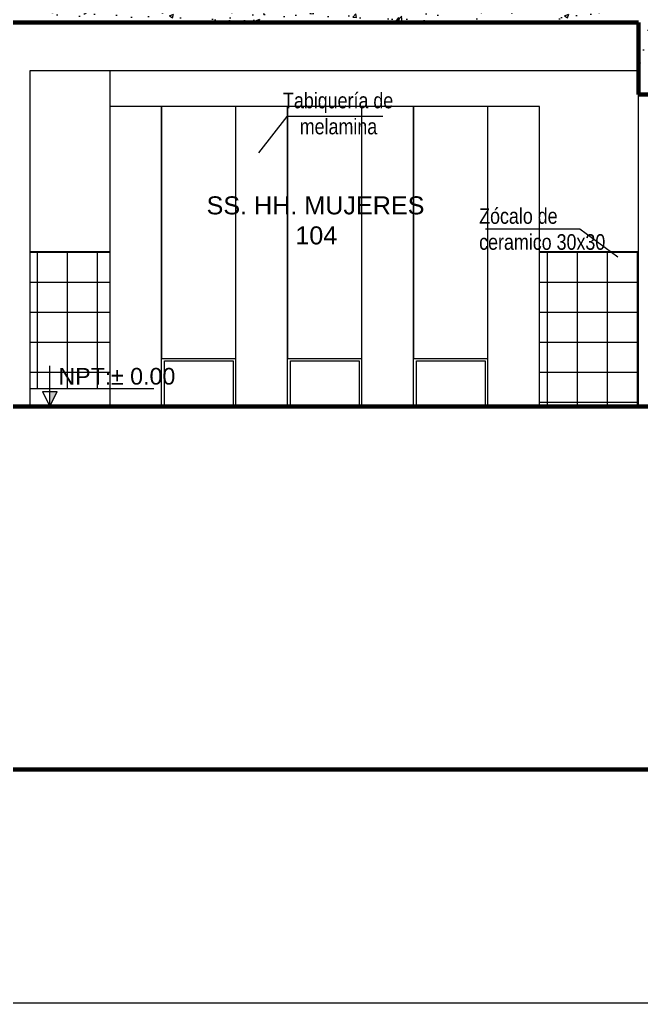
# Model space of a CAD drawing. Header units: inches. Extents: x 140 to 978, y -82 to 38.
# Drawn here: x 619.36 to 624.54, y -72.98 to -64.78 of the extents above; entities that cross this region are included whole.
import ezdxf

# ---------------------------------------------------------------- set-up
doc = ezdxf.new("R2010")
doc.units = ezdxf.units.IN
doc.header["$MEASUREMENT"] = 0
doc.linetypes.add('DASHED2', pattern=[0.375, 0.25, -0.125])
doc.layers.get('0').update_dxf_attribs({"lineweight": 0})
for name, color, linetype, lineweight in [('UNSAAC- ROTULO', 7, 'Continuous', 60), ('UNSAAC-CORTE ESTRUCTURA', 7, 'Continuous', 70), ('UNSAAC-COTA', 48, 'Continuous', 0), ('UNSAAC-FACHADA(2DO PLANO)', 7, 'Continuous', 30), ('UNSAAC-LLAMADOS', 88, 'Continuous', 0), ('UNSAAC-MUEBLE', 254, 'Continuous', 0), ('UNSAAC-PROYECCIONES', 38, 'DASHED2', 0), ('UNSAAC-TEXTOS', 250, 'Continuous', 0), ('UNSAAC-TEXTURAS', 250, 'Continuous', 0), ('UNSAAC-VARIOS', 30, 'Continuous', 0)]:
    doc.layers.add(name, color=color, linetype=linetype, lineweight=lineweight)
doc.styles.add('narrow', font='')
doc.styles.get("Standard").update_dxf_attribs({"font": 'arial.ttf'})
doc.styles.get('narrow').set_extended_font_data('Arial Narrow', italic=True)
doc.dimstyles.new('1EN75', dxfattribs={"dimtxt": 0.15, "dimasz": 0.06, "dimexe": 0.1, "dimexo": 0.15, "dimgap": 0.025, "dimtad": 1, "dimzin": 1, "dimdsep": 46, "dimtxsty": 'narrow', "dimblk": 'DOT', "dimcen": 0.1, "dimclrd": 256, "dimclre": 256, "dimclrt": 256, "dimaunit": 1, "dimadec": 3, "dimazin": 0, "dimtfac": 1, "dimtmove": 2, "dimatfit": 3, "dimldrblk": 'ARCHTICK', "dimfxl": 0.3, "dimfxlon": 1, "dimtolj": 1, "dimtzin": 0, "dimlwd": 0, "dimlwe": 0, "dimarcsym": 0})

# ---------------------------------------------------------------- blocks, each defined once
blk = doc.blocks.new('A$C60F52226')
at = {"layer": 'UNSAAC-TEXTOS'}
h = blk.add_hatch(color=0, dxfattribs=at)
h.dxf.hatch_style = 1
h.paths.add_polyline_path([(0.0622, 0.1232), (0, 0.1232), (0, 0)])
at = {"layer": 'UNSAAC-TEXTOS', "color": 0}
for p, q in [((0, 0), (0, 0.3389)), ((-0.1647, 0.1482), (0.8667, 0.1482)), ((-0.0622, 0.1232), (0.0622, 0.1232))]:
    blk.add_line(p, q, dxfattribs=at)
blk.add_lwpolyline([(-0.0622, 0.1232), (0, 0), (0.0622, 0.1232)], dxfattribs=at)
blk = doc.blocks.new('_Dot')
at = {"color": 0, "linetype": 'ByBlock', "lineweight": -2}
blk.add_line((-0.5, 0), (-1, 0), dxfattribs=at)
at = {"color": 0, "linetype": 'ByBlock', "const_width": 0.5}
blk.add_lwpolyline([(-0.25, 0, 1), (0.25, 0, 1)], format="xyb", close=True, dxfattribs=at)
blk = doc.blocks.new('*D926')
at = {"layer": 'Defpoints', "color": 0, "ltscale": 2.5, "transparency": 16777216}
for p in [(606.6073, -52.3984), (620.8984, -52.3984), (618.9692, -68.0013)]:
    blk.add_point(p, dxfattribs=at)
at = {"layer": 'UNSAAC-COTA', "lineweight": 0, "ltscale": 2.5, "transparency": 16777216}
for p, q in [((606.9073, -52.3984), (606.5073, -52.3984)), ((606.6073, -67.9413), (606.6073, -52.4584)), ((606.9073, -68.0013), (606.5073, -68.0013))]:
    blk.add_line(p, q, dxfattribs=at)
at = {"layer": 'UNSAAC-COTA', "lineweight": 0, "ltscale": 2.5, "transparency": 16777216, "xscale": 0.06, "yscale": 0.06, "zscale": 0.06}
for p, rotation in [((606.6073, -52.3984), 90), ((606.6073, -68.0013), 270)]:
    blk.add_blockref('_Dot', p, dxfattribs=dict(at, rotation=rotation))
at = {"layer": 'UNSAAC-COTA', "ltscale": 2.5, "transparency": 16777216, "insert": (606.5057, -60.1998), "char_height": 0.15, "attachment_point": 5, "rotation": 90, "style": 'narrow'}
blk.add_mtext('\\A1;15.60', dxfattribs=at)
blk = doc.blocks.new('_ArchTick')
at = {"layer": 'UNSAAC-FACHADA(2DO PLANO)', "color": 0, "const_width": 0.15}
blk.add_lwpolyline([(-0.5, -0.5), (0.5, 0.5)], dxfattribs=at)

msp = doc.modelspace()

# ---------------------------------------------------------------- hatches: boundary and pattern name
at = {"layer": 'UNSAAC-TEXTURAS', "ltscale": 2.5}
h = msp.add_hatch(dxfattribs=at)
h.set_pattern_fill('AR-CONC', color=256, scale=0.05)
h.set_pattern_definition([(50, (-76.37277, 1.53233), (0.35863009, -0.03137607), [0.0375, -0.4125]), (355, (-76.37277, 1.53233), (-0.06937567, 0.37609607), [0.03, -0.33]), (100.451444, (-76.3429, 1.52972), (0.28925442, 0.34472), [0.0318701, -0.35057106]), (46.1842, (-76.37277, 1.63233), (0.53362067, -0.08275964), [0.05625, -0.61875]), (96.635635, (-76.3283, 1.62544), (0.46733097, 0.4870593), [0.04780517, -0.5258569]), (351.18416, (-76.3728, 1.63233), (0.46733097, 0.4870593), [0.045, -0.495]), (21, (-76.32277, 1.60733), (0.29845353, -0.20130945), [0.0375, -0.4125]), (326, (-76.32277, 1.60733), (0.12165767, 0.36257502), [0.03, -0.33]), (71.451445, (-76.2979, 1.59056), (0.42011119, 0.16126558), [0.0318701, -0.35057106]), (37.5, (-76.37277, 1.53233), (0.006079928, 0.166446927), [0, -0.326, 0, -0.335, 0, -0.33125]), (7.5, (-76.37277, 1.53233), (0.13153477, 0.197205856), [0, -0.191, 0, -0.3185, 0, -0.12625]), (327.5, (-76.48427, 1.53233), (0.266911218, -0.011277436), [0, -0.125, 0, -0.39, 0, -0.5175]), (317.5, (-76.53427, 1.53233), (0.291593085, 0.05005249), [0, -0.1625, 0, -0.259, 0, -0.3675])])
h.paths.add_polyline_path([(624.8941, -64.5513), (624.6141, -64.5513), (618.9129, -64.5513), (618.9129, -65.4013), (619.2692, -65.4013), (619.2692, -64.8013), (624.5141, -64.8013), (624.5141, -65.4013), (624.8938, -65.4013), (624.8938, -65.261)])
at = {"layer": 'UNSAAC-TEXTURAS'}
h = msp.add_hatch(dxfattribs=at)
h.set_pattern_fill('ANSI37', color=256, scale=2, angle=45)
h.set_pattern_definition([(90, (-46.99517, 1.53233), (-0.25, 6e-17), []), (180, (-46.99517, 1.53233), (-6e-17, -0.25), [])])
h.paths.add_polyline_path([(620.1092, -66.7114), (619.4429, -66.7114), (619.4429, -67.8531), (620.1092, -67.8531)])
h.paths.add_polyline_path([(624.5141, -66.7114), (623.6892, -66.7114), (623.6892, -68.0013), (624.5141, -68.0013)])
h.paths.add_polyline_path([(619.6315, -67.8936), (620.6178, -67.8936), (620.6178, -67.6121), (619.6315, -67.6121)], flags=9)

# ---------------------------------------------------------------- linework, layer by layer
at = {"layer": 'UNSAAC- ROTULO', "color": 5, "lineweight": 0, "flags": 128}
msp.add_lwpolyline([(602.9288, -27.2257), (667.4288, -27.2257), (667.4288, -72.9757), (602.9288, -72.9757)], close=True, dxfattribs=at)
at = {"layer": 'UNSAAC- ROTULO', "lineweight": 70, "flags": 128}
msp.add_lwpolyline([(604.4288, -28.276), (665.9288, -28.276), (665.9288, -71.026), (604.4288, -71.026)], close=True, dxfattribs=at)
at = {"layer": 'UNSAAC-CORTE ESTRUCTURA'}
for p, q in [((624.5141, -64.8013), (619.2692, -64.8013)), ((624.5141, -65.4013), (624.5141, -64.8013)), ((624.8941, -65.4013), (624.5141, -65.4013))]:
    msp.add_line(p, q, dxfattribs=at)
at = {"layer": 'UNSAAC-LLAMADOS', "ltscale": 2.5}
msp.add_lwpolyline([(622.3833, -65.5869), (621.5842, -65.5869), (621.3474, -65.8891)], dxfattribs=at)
at = {"layer": 'UNSAAC-LLAMADOS'}
msp.add_lwpolyline([(623.2391, -66.5214), (624.0249, -66.5214), (624.3425, -66.7538)], dxfattribs=at)
at = {"layer": 'UNSAAC-MUEBLE'}
for p, q in [((619.4429, -68.0013), (619.4429, -65.2013)), ((619.4429, -65.2013), (624.5141, -65.2013)), ((620.1092, -68.0013), (620.1092, -65.2013)), ((624.5141, -68.0013), (624.5141, -65.4013)), ((620.5392, -68.0013), (620.5392, -65.5013)), ((621.1592, -68.0013), (621.1592, -65.5013)), ((621.5892, -68.0013), (621.5892, -65.5013)), ((622.2092, -68.0013), (622.2092, -65.5013)), ((622.6392, -68.0013), (622.6392, -65.5013)), ((623.2592, -68.0013), (623.2592, -65.5013)), ((623.6892, -68.0013), (623.6892, -65.5013))]:
    msp.add_line(p, q, dxfattribs=at)
msp.add_lwpolyline([(623.6892, -68.0013), (623.6892, -65.5013), (620.1092, -65.5013)], dxfattribs=at)
for points in [[(621.1592, -65.5013), (620.5392, -65.5013), (620.5392, -67.6013), (621.1592, -67.6013)], [(622.2092, -65.5013), (621.5892, -65.5013), (621.5892, -67.6013), (622.2092, -67.6013)], [(623.2592, -65.5013), (622.6392, -65.5013), (622.6392, -67.6013), (623.2592, -67.6013)], [(620.5641, -67.6213), (621.1353, -67.6213), (621.1353, -68.0013), (620.5641, -68.0013)], [(621.6141, -67.6213), (622.1853, -67.6213), (622.1853, -68.0013), (621.6141, -68.0013)], [(622.6641, -67.6213), (623.2353, -67.6213), (623.2353, -68.0013), (622.6641, -68.0013)]]:
    msp.add_lwpolyline(points, close=True, dxfattribs=at)
at = {"layer": 'UNSAAC-PROYECCIONES'}
msp.add_line((613.3441, -68.0013), (655.4737, -68.0013), dxfattribs=at)
at = {"layer": 'UNSAAC-TEXTURAS'}
for p, q in [((619.4429, -66.7114), (620.1092, -66.7114)), ((623.6892, -66.7114), (624.5141, -66.7114))]:
    msp.add_line(p, q, dxfattribs=at)
at = {"layer": 'UNSAAC-VARIOS', "color": 3, "lineweight": 100}
msp.add_lwpolyline([(618.9692, -68.0013), (618.9692, -68.0013), (624.8941, -68.0013), (624.8941, -68.6813), (630.1441, -68.6813), (630.1441, -68.0013), (650.4442, -68.0013)], dxfattribs=at)

# ---------------------------------------------------------------- block references
at = {"layer": 'UNSAAC-TEXTOS'}
msp.add_blockref('A$C60F52226', (619.6076, -68.0013), dxfattribs=at)

# ---------------------------------------------------------------- texts
at = {"layer": 'UNSAAC-LLAMADOS', "char_height": 0.13, "attachment_point": 1, "style": 'narrow'}
for s, insert, width in [('\\pi0.12192;{\\fArial Narrow|b0|i0|c0|p34;Tabiquería de \\P\\pi0.26172;melamina}', (621.429, -65.3875), 1.152687), ('\\A1;{\\fArial Narrow|b0|i0|c0|p34;Zócalo de ceramico 30x30}', (623.186, -66.3497), 1.219204)]:
    msp.add_mtext(s, dxfattribs=dict(at, insert=insert, width=width))
at = {"layer": 'UNSAAC-TEXTOS', "insert": (620.7656, -66.2513), "char_height": 0.15, "attachment_point": 1}
msp.add_mtext_dynamic_manual_height_columns('\\pi0.1483;SS. HH. MUJERES \\P\\pi0.88797;104', width=2.092619, gutter_width=1, heights=[0], dxfattribs=at)
at = {"layer": 'UNSAAC-TEXTOS', "insert": (619.6788, -67.6808), "char_height": 0.13, "width": 1.05723, "attachment_point": 1}
msp.add_mtext('{\\H1.0667x;NPT\\fArial|b0|i0|c204|p34;\\H0.9375x;:\\fArial|b0|i0|c0|p34;\\H1.0667x;± 0.00}', dxfattribs=at)

# ---------------------------------------------------------------- dimensions: what is measured, and where the dimension line sits
at = {"layer": 'UNSAAC-COTA', "ltscale": 2.5}
dim = msp.add_linear_dim(base=(606.6073, -52.3984), p1=(618.9692, -68.0013), p2=(620.8984, -52.3984), angle=90, dimstyle='1EN75', dxfattribs=at)
dim.commit()
dim.dimension.update_dxf_attribs({"geometry": '*D926', "text_midpoint": (606.5057, -60.1998)})

doc.saveas('drawing.dxf')
